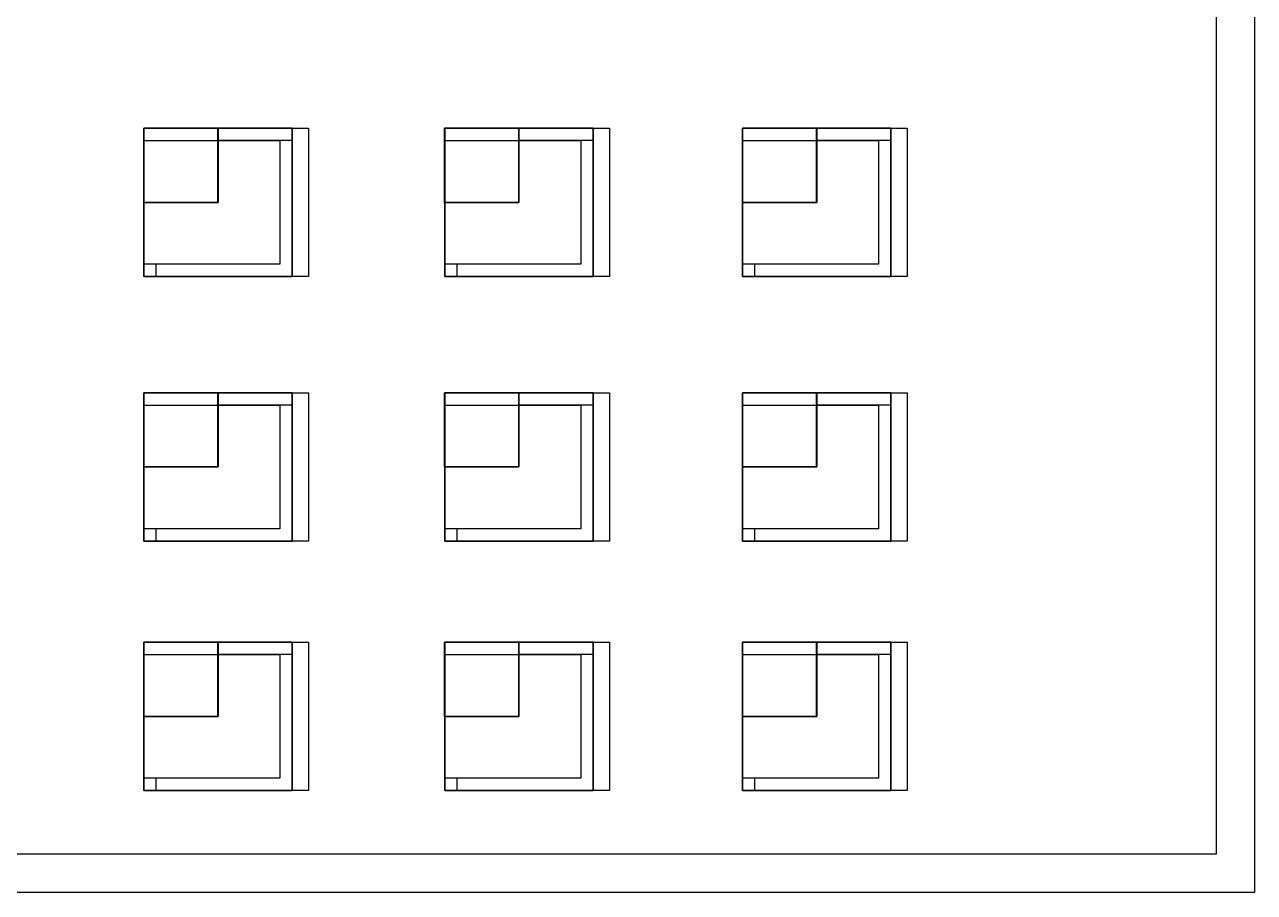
# Model space of a CAD drawing. Header units: inches. Extents: x 54 to 8297, y -4404 to 133.
# Drawn here: x 4136 to 7354, y -4404 to -2135 of the extents above; entities that cross this region are included whole.
import ezdxf

# ---------------------------------------------------------------- set-up
doc = ezdxf.new("R2010")
doc.units = ezdxf.units.IN
doc.header["$MEASUREMENT"] = 0

msp = doc.modelspace()

# ---------------------------------------------------------------- linework, layer by layer
for p, q in [((4642.2, -2406, 538.8), (4448.3, -2406, 538.8)), ((4448.3, -2406, 538.8), (4448.6, -2406, 506.5)), ((4448.3, -2406, 538.8), (4448.3, -2600, 538.8)), ((4448.3, -2406, 506.5), (4480.6, -2406, 506.5)), ((4836.5, -2406, 32.3), (4448.6, -2406, 32.3)), ((4448.6, -2406, 32.3), (4448.6, -2406, 377.2)), ((4448.6, -2406, 377.2), (4836.5, -2406, 377.2)), ((4448.6, -2794, 377.2), (4448.6, -2406, 377.2)), ((4448.6, -2406, 377.2), (4448.6, -2794, 377.2)), ((4448.6, -2794, 344.8), (4448.6, -2406, 344.8)), ((4448.6, -2406, 344.8), (4448.6, -2406, 377.2)), ((4448.6, -2406, 344.8), (4836.5, -2406, 344.8)), ((4448.6, -2406, 32.3), (4448.6, -2438.4, 32.3)), ((4448.6, -2406, 506.5), (4836.5, -2406, 506.5)), ((4448.6, -2406, 506.5), (4448.6, -2600, 506.5)), ((4480.6, -2406, 506.5), (4480.6, -2406, 377.2)), ((4642.2, -2406, 538.8), (4642.2, -2600, 538.8)), ((4642.2, -2406, 538.8), (4642.2, -2406, 506.5)), ((4642.2, -2406, 538.8), (4836.5, -2406, 538.8)), ((4642.5, -2600, 506.5), (4642.5, -2406, 506.5)), ((4836.5, -2406, 377.2), (4836.5, -2406, 678.9)), ((4836.5, -2406, 32.3), (4836.5, -2794, 32.3)), ((4836.5, -2406, 678.9), (4879.6, -2406, 678.9)), ((4836.5, -2406, 344.8), (4836.5, -2406, 377.2)), ((4836.5, -2406, 344.8), (4879.6, -2406, 344.8)), ((4836.5, -2406, 678.9), (4836.5, -2794, 678.9)), ((4836.5, -2406, 538.8), (4836.5, -2438.4, 538.8)), ((4836.5, -2438.4, 506.5), (4836.5, -2406, 506.5)), ((4879.6, -2406, 678.9), (4879.6, -2794, 678.9)), ((4879.6, -2406, 344.8), (4879.6, -2406, 678.9)), ((5429.3, -2406, 538.8), (5235.4, -2406, 538.8)), ((5235.4, -2406, 538.8), (5235.7, -2406, 506.5)), ((5235.4, -2406, 538.8), (5235.4, -2600, 538.8)), ((5235.4, -2406, 506.5), (5267.7, -2406, 506.5)), ((5623.6, -2406, 32.3), (5235.7, -2406, 32.3)), ((5235.7, -2406, 32.3), (5235.7, -2406, 377.2)), ((5235.7, -2406, 377.2), (5623.6, -2406, 377.2)), ((5235.7, -2794, 377.2), (5235.7, -2406, 377.2)), ((5235.7, -2406, 377.2), (5235.7, -2794, 377.2)), ((5235.7, -2794, 344.8), (5235.7, -2406, 344.8)), ((5235.7, -2406, 344.8), (5235.7, -2406, 377.2)), ((5235.7, -2406, 344.8), (5623.6, -2406, 344.8)), ((5235.7, -2406, 32.3), (5235.7, -2438.4, 32.3)), ((5235.7, -2406, 506.5), (5623.6, -2406, 506.5)), ((5235.7, -2406, 506.5), (5235.7, -2600, 506.5)), ((5267.7, -2406, 506.5), (5267.7, -2406, 377.2)), ((5429.3, -2406, 538.8), (5429.3, -2600, 538.8)), ((5429.3, -2406, 538.8), (5429.3, -2406, 506.5)), ((5429.3, -2406, 538.8), (5623.6, -2406, 538.8)), ((5429.6, -2600, 506.5), (5429.6, -2406, 506.5)), ((5623.6, -2406, 377.2), (5623.6, -2406, 678.9)), ((5623.6, -2406, 32.3), (5623.6, -2794, 32.3)), ((5623.6, -2406, 678.9), (5666.7, -2406, 678.9)), ((5623.6, -2406, 344.8), (5623.6, -2406, 377.2)), ((5623.6, -2406, 344.8), (5666.7, -2406, 344.8)), ((5623.6, -2406, 678.9), (5623.6, -2794, 678.9)), ((5623.6, -2406, 538.8), (5623.6, -2438.4, 538.8)), ((5623.6, -2438.4, 506.5), (5623.6, -2406, 506.5)), ((5666.7, -2406, 678.9), (5666.7, -2794, 678.9)), ((5666.7, -2406, 344.8), (5666.7, -2406, 678.9)), ((6208.4, -2406, 538.8), (6014.4, -2406, 538.8)), ((6014.4, -2406, 538.8), (6014.7, -2406, 506.5)), ((6014.4, -2406, 538.8), (6014.4, -2600, 538.8)), ((6014.4, -2406, 506.5), (6046.7, -2406, 506.5)), ((6402.6, -2406, 32.3), (6014.7, -2406, 32.3)), ((6014.7, -2406, 32.3), (6014.7, -2406, 377.2)), ((6014.7, -2406, 377.2), (6402.6, -2406, 377.2)), ((6014.7, -2794, 377.2), (6014.7, -2406, 377.2)), ((6014.7, -2406, 377.2), (6014.7, -2794, 377.2)), ((6014.7, -2794, 344.8), (6014.7, -2406, 344.8)), ((6014.7, -2406, 344.8), (6014.7, -2406, 377.2)), ((6014.7, -2406, 344.8), (6402.6, -2406, 344.8)), ((6014.7, -2406, 32.3), (6014.7, -2438.4, 32.3)), ((6014.7, -2406, 506.5), (6402.6, -2406, 506.5)), ((6014.7, -2406, 506.5), (6014.7, -2600, 506.5)), ((6046.7, -2406, 506.5), (6046.7, -2406, 377.2)), ((6208.4, -2406, 538.8), (6208.4, -2600, 538.8)), ((6208.4, -2406, 538.8), (6208.4, -2406, 506.5)), ((6208.4, -2406, 538.8), (6402.6, -2406, 538.8)), ((6208.7, -2600, 506.5), (6208.7, -2406, 506.5)), ((6402.6, -2406, 377.2), (6402.6, -2406, 678.9)), ((6402.6, -2406, 32.3), (6402.6, -2794, 32.3)), ((6402.6, -2406, 678.9), (6445.8, -2406, 678.9)), ((6402.6, -2406, 344.8), (6402.6, -2406, 377.2)), ((6402.6, -2406, 344.8), (6445.8, -2406, 344.8)), ((6402.6, -2406, 678.9), (6402.6, -2794, 678.9)), ((6402.6, -2406, 538.8), (6402.6, -2438.4, 538.8)), ((6402.6, -2438.4, 506.5), (6402.6, -2406, 506.5)), ((6445.8, -2406, 678.9), (6445.8, -2794, 678.9)), ((6445.8, -2406, 344.8), (6445.8, -2406, 678.9)), ((4448.6, -2438.4, 32.3), (4804.2, -2438.4, 32.3)), ((4448.6, -2438.4, 32.3), (4448.6, -2438.4, 344.8)), ((4836.5, -2438.4, 538.8), (4642.2, -2438.4, 538.8)), ((4642.2, -2438.4, 538.8), (4642.5, -2438.4, 506.5)), ((4804.2, -2438.4, 32.3), (4804.2, -2761.7, 32.3)), ((5235.7, -2438.4, 32.3), (5591.3, -2438.4, 32.3)), ((5235.7, -2438.4, 32.3), (5235.7, -2438.4, 344.8)), ((5623.6, -2438.4, 538.8), (5429.3, -2438.4, 538.8)), ((5429.3, -2438.4, 538.8), (5429.6, -2438.4, 506.5)), ((5591.3, -2438.4, 32.3), (5591.3, -2761.7, 32.3)), ((6014.7, -2438.4, 32.3), (6370.3, -2438.4, 32.3)), ((6014.7, -2438.4, 32.3), (6014.7, -2438.4, 344.8)), ((6402.6, -2438.4, 538.8), (6208.4, -2438.4, 538.8)), ((6208.4, -2438.4, 538.8), (6208.7, -2438.4, 506.5)), ((6370.3, -2438.4, 32.3), (6370.3, -2761.7, 32.3)), ((4642.2, -2600, 538.8), (4448.3, -2600, 538.8)), ((4448.3, -2600, 538.8), (4448.6, -2600, 506.5)), ((4448.6, -2600, 506.5), (4642.5, -2600, 506.5)), ((5429.3, -2600, 538.8), (5235.4, -2600, 538.8)), ((5235.4, -2600, 538.8), (5235.7, -2600, 506.5)), ((5235.7, -2600, 506.5), (5429.6, -2600, 506.5)), ((6208.4, -2600, 538.8), (6014.4, -2600, 538.8)), ((6014.4, -2600, 538.8), (6014.7, -2600, 506.5)), ((6014.7, -2600, 506.5), (6208.7, -2600, 506.5)), ((4804.2, -2761.7, 32.3), (4448.6, -2761.7, 32.3)), ((4448.6, -2761.7, 32.3), (4448.6, -2794, 32.3)), ((4448.6, -2761.7, 32.3), (4448.6, -2761.7, 344.8)), ((5591.3, -2761.7, 32.3), (5235.7, -2761.7, 32.3)), ((5235.7, -2761.7, 32.3), (5235.7, -2794, 32.3)), ((5235.7, -2761.7, 32.3), (5235.7, -2761.7, 344.8)), ((6370.3, -2761.7, 32.3), (6014.7, -2761.7, 32.3)), ((6014.7, -2761.7, 32.3), (6014.7, -2794, 32.3)), ((6014.7, -2761.7, 32.3), (6014.7, -2761.7, 344.8)), ((4836.5, -2794, 32.3), (4448.6, -2794, 32.3)), ((4448.6, -2794, 377.2), (4836.5, -2794, 377.2)), ((4448.6, -2794, 377.2), (4448.6, -2794, 344.8)), ((4836.5, -2794, 377.2), (4836.5, -2794, 678.9)), ((4879.6, -2794, 678.9), (4836.5, -2794, 678.9)), ((5623.6, -2794, 32.3), (5235.7, -2794, 32.3)), ((5235.7, -2794, 377.2), (5623.6, -2794, 377.2)), ((5235.7, -2794, 377.2), (5235.7, -2794, 344.8)), ((5623.6, -2794, 377.2), (5623.6, -2794, 678.9)), ((5666.7, -2794, 678.9), (5623.6, -2794, 678.9)), ((6402.6, -2794, 32.3), (6014.7, -2794, 32.3)), ((6014.7, -2794, 377.2), (6402.6, -2794, 377.2)), ((6014.7, -2794, 377.2), (6014.7, -2794, 344.8)), ((6402.6, -2794, 377.2), (6402.6, -2794, 678.9)), ((6445.8, -2794, 678.9), (6402.6, -2794, 678.9)), ((4642.2, -3097.6, 538.8), (4448.3, -3097.6, 538.8)), ((4448.3, -3097.6, 538.8), (4448.6, -3097.6, 506.5)), ((4448.3, -3097.6, 538.8), (4448.3, -3291.6, 538.8)), ((4448.3, -3097.6, 506.5), (4480.6, -3097.6, 506.5)), ((4836.5, -3097.6, 32.3), (4448.6, -3097.6, 32.3)), ((4448.6, -3097.6, 32.3), (4448.6, -3097.6, 377.2)), ((4448.6, -3097.6, 377.2), (4836.5, -3097.6, 377.2)), ((4448.6, -3485.6, 377.2), (4448.6, -3097.6, 377.2)), ((4448.6, -3097.6, 377.2), (4448.6, -3485.6, 377.2)), ((4448.6, -3485.6, 344.8), (4448.6, -3097.6, 344.8)), ((4448.6, -3097.6, 344.8), (4448.6, -3097.6, 377.2)), ((4448.6, -3097.6, 344.8), (4836.5, -3097.6, 344.8)), ((4448.6, -3097.6, 32.3), (4448.6, -3130, 32.3)), ((4448.6, -3097.6, 506.5), (4836.5, -3097.6, 506.5)), ((4448.6, -3097.6, 506.5), (4448.6, -3291.6, 506.5)), ((4480.6, -3097.6, 506.5), (4480.6, -3097.6, 377.2)), ((4642.2, -3097.6, 538.8), (4642.2, -3291.6, 538.8)), ((4642.2, -3097.6, 538.8), (4642.2, -3097.6, 506.5)), ((4642.2, -3097.6, 538.8), (4836.5, -3097.6, 538.8)), ((4642.5, -3291.6, 506.5), (4642.5, -3097.6, 506.5)), ((4836.5, -3097.6, 377.2), (4836.5, -3097.6, 678.9)), ((4836.5, -3097.6, 32.3), (4836.5, -3485.6, 32.3)), ((4836.5, -3097.6, 678.9), (4879.6, -3097.6, 678.9)), ((4836.5, -3097.6, 344.8), (4836.5, -3097.6, 377.2)), ((4836.5, -3097.6, 344.8), (4879.6, -3097.6, 344.8)), ((4836.5, -3097.6, 678.9), (4836.5, -3485.6, 678.9)), ((4836.5, -3097.6, 538.8), (4836.5, -3130, 538.8)), ((4836.5, -3130, 506.5), (4836.5, -3097.6, 506.5)), ((4879.6, -3097.6, 678.9), (4879.6, -3485.6, 678.9)), ((4879.6, -3097.6, 344.8), (4879.6, -3097.6, 678.9)), ((5429.3, -3097.6, 538.8), (5235.4, -3097.6, 538.8)), ((5235.4, -3097.6, 538.8), (5235.7, -3097.6, 506.5)), ((5235.4, -3097.6, 538.8), (5235.4, -3291.6, 538.8)), ((5235.4, -3097.6, 506.5), (5267.7, -3097.6, 506.5)), ((5623.6, -3097.6, 32.3), (5235.7, -3097.6, 32.3)), ((5235.7, -3097.6, 32.3), (5235.7, -3097.6, 377.2)), ((5235.7, -3097.6, 377.2), (5623.6, -3097.6, 377.2)), ((5235.7, -3485.6, 377.2), (5235.7, -3097.6, 377.2)), ((5235.7, -3097.6, 377.2), (5235.7, -3485.6, 377.2)), ((5235.7, -3485.6, 344.8), (5235.7, -3097.6, 344.8)), ((5235.7, -3097.6, 344.8), (5235.7, -3097.6, 377.2)), ((5235.7, -3097.6, 344.8), (5623.6, -3097.6, 344.8)), ((5235.7, -3097.6, 32.3), (5235.7, -3130, 32.3)), ((5235.7, -3097.6, 506.5), (5623.6, -3097.6, 506.5)), ((5235.7, -3097.6, 506.5), (5235.7, -3291.6, 506.5)), ((5267.7, -3097.6, 506.5), (5267.7, -3097.6, 377.2)), ((5429.3, -3097.6, 538.8), (5429.3, -3291.6, 538.8)), ((5429.3, -3097.6, 538.8), (5429.3, -3097.6, 506.5)), ((5429.3, -3097.6, 538.8), (5623.6, -3097.6, 538.8)), ((5429.6, -3291.6, 506.5), (5429.6, -3097.6, 506.5)), ((5623.6, -3097.6, 377.2), (5623.6, -3097.6, 678.9)), ((5623.6, -3097.6, 32.3), (5623.6, -3485.6, 32.3)), ((5623.6, -3097.6, 678.9), (5666.7, -3097.6, 678.9)), ((5623.6, -3097.6, 344.8), (5623.6, -3097.6, 377.2)), ((5623.6, -3097.6, 344.8), (5666.7, -3097.6, 344.8)), ((5623.6, -3097.6, 678.9), (5623.6, -3485.6, 678.9)), ((5623.6, -3097.6, 538.8), (5623.6, -3130, 538.8)), ((5623.6, -3130, 506.5), (5623.6, -3097.6, 506.5)), ((5666.7, -3097.6, 678.9), (5666.7, -3485.6, 678.9)), ((5666.7, -3097.6, 344.8), (5666.7, -3097.6, 678.9)), ((6208.4, -3097.6, 538.8), (6014.4, -3097.6, 538.8)), ((6014.4, -3097.6, 538.8), (6014.7, -3097.6, 506.5)), ((6014.4, -3097.6, 538.8), (6014.4, -3291.6, 538.8)), ((6014.4, -3097.6, 506.5), (6046.7, -3097.6, 506.5)), ((6402.6, -3097.6, 32.3), (6014.7, -3097.6, 32.3)), ((6014.7, -3097.6, 32.3), (6014.7, -3097.6, 377.2)), ((6014.7, -3097.6, 377.2), (6402.6, -3097.6, 377.2)), ((6014.7, -3485.6, 377.2), (6014.7, -3097.6, 377.2)), ((6014.7, -3097.6, 377.2), (6014.7, -3485.6, 377.2)), ((6014.7, -3485.6, 344.8), (6014.7, -3097.6, 344.8)), ((6014.7, -3097.6, 344.8), (6014.7, -3097.6, 377.2)), ((6014.7, -3097.6, 344.8), (6402.6, -3097.6, 344.8)), ((6014.7, -3097.6, 32.3), (6014.7, -3130, 32.3)), ((6014.7, -3097.6, 506.5), (6402.6, -3097.6, 506.5)), ((6014.7, -3097.6, 506.5), (6014.7, -3291.6, 506.5)), ((6046.7, -3097.6, 506.5), (6046.7, -3097.6, 377.2)), ((6208.4, -3097.6, 538.8), (6208.4, -3291.6, 538.8)), ((6208.4, -3097.6, 538.8), (6208.4, -3097.6, 506.5)), ((6208.4, -3097.6, 538.8), (6402.6, -3097.6, 538.8)), ((6208.7, -3291.6, 506.5), (6208.7, -3097.6, 506.5)), ((6402.6, -3097.6, 377.2), (6402.6, -3097.6, 678.9)), ((6402.6, -3097.6, 32.3), (6402.6, -3485.6, 32.3)), ((6402.6, -3097.6, 678.9), (6445.8, -3097.6, 678.9)), ((6402.6, -3097.6, 344.8), (6402.6, -3097.6, 377.2)), ((6402.6, -3097.6, 344.8), (6445.8, -3097.6, 344.8)), ((6402.6, -3097.6, 678.9), (6402.6, -3485.6, 678.9)), ((6402.6, -3097.6, 538.8), (6402.6, -3130, 538.8)), ((6402.6, -3130, 506.5), (6402.6, -3097.6, 506.5)), ((6445.8, -3097.6, 678.9), (6445.8, -3485.6, 678.9)), ((6445.8, -3097.6, 344.8), (6445.8, -3097.6, 678.9)), ((4448.6, -3130, 32.3), (4804.2, -3130, 32.3)), ((4448.6, -3130, 32.3), (4448.6, -3130, 344.8)), ((4836.5, -3130, 538.8), (4642.2, -3130, 538.8)), ((4642.2, -3130, 538.8), (4642.5, -3130, 506.5)), ((4804.2, -3130, 32.3), (4804.2, -3453.3, 32.3)), ((5235.7, -3130, 32.3), (5591.3, -3130, 32.3)), ((5235.7, -3130, 32.3), (5235.7, -3130, 344.8)), ((5623.6, -3130, 538.8), (5429.3, -3130, 538.8)), ((5429.3, -3130, 538.8), (5429.6, -3130, 506.5)), ((5591.3, -3130, 32.3), (5591.3, -3453.3, 32.3)), ((6014.7, -3130, 32.3), (6370.3, -3130, 32.3)), ((6014.7, -3130, 32.3), (6014.7, -3130, 344.8)), ((6402.6, -3130, 538.8), (6208.4, -3130, 538.8)), ((6208.4, -3130, 538.8), (6208.7, -3130, 506.5)), ((6370.3, -3130, 32.3), (6370.3, -3453.3, 32.3)), ((4642.2, -3291.6, 538.8), (4448.3, -3291.6, 538.8)), ((4448.3, -3291.6, 538.8), (4448.6, -3291.6, 506.5)), ((4448.6, -3291.6, 506.5), (4642.5, -3291.6, 506.5)), ((5429.3, -3291.6, 538.8), (5235.4, -3291.6, 538.8)), ((5235.4, -3291.6, 538.8), (5235.7, -3291.6, 506.5)), ((5235.7, -3291.6, 506.5), (5429.6, -3291.6, 506.5)), ((6208.4, -3291.6, 538.8), (6014.4, -3291.6, 538.8)), ((6014.4, -3291.6, 538.8), (6014.7, -3291.6, 506.5)), ((6014.7, -3291.6, 506.5), (6208.7, -3291.6, 506.5)), ((4804.2, -3453.3, 32.3), (4448.6, -3453.3, 32.3)), ((4448.6, -3453.3, 32.3), (4448.6, -3485.6, 32.3)), ((4448.6, -3453.3, 32.3), (4448.6, -3453.3, 344.8)), ((5591.3, -3453.3, 32.3), (5235.7, -3453.3, 32.3)), ((5235.7, -3453.3, 32.3), (5235.7, -3485.6, 32.3)), ((5235.7, -3453.3, 32.3), (5235.7, -3453.3, 344.8)), ((6370.3, -3453.3, 32.3), (6014.7, -3453.3, 32.3)), ((6014.7, -3453.3, 32.3), (6014.7, -3485.6, 32.3)), ((6014.7, -3453.3, 32.3), (6014.7, -3453.3, 344.8)), ((4836.5, -3485.6, 32.3), (4448.6, -3485.6, 32.3)), ((4448.6, -3485.6, 377.2), (4836.5, -3485.6, 377.2)), ((4448.6, -3485.6, 377.2), (4448.6, -3485.6, 344.8)), ((4836.5, -3485.6, 377.2), (4836.5, -3485.6, 678.9)), ((4879.6, -3485.6, 678.9), (4836.5, -3485.6, 678.9)), ((5623.6, -3485.6, 32.3), (5235.7, -3485.6, 32.3)), ((5235.7, -3485.6, 377.2), (5623.6, -3485.6, 377.2)), ((5235.7, -3485.6, 377.2), (5235.7, -3485.6, 344.8)), ((5623.6, -3485.6, 377.2), (5623.6, -3485.6, 678.9)), ((5666.7, -3485.6, 678.9), (5623.6, -3485.6, 678.9)), ((6402.6, -3485.6, 32.3), (6014.7, -3485.6, 32.3)), ((6014.7, -3485.6, 377.2), (6402.6, -3485.6, 377.2)), ((6014.7, -3485.6, 377.2), (6014.7, -3485.6, 344.8)), ((6402.6, -3485.6, 377.2), (6402.6, -3485.6, 678.9)), ((6445.8, -3485.6, 678.9), (6402.6, -3485.6, 678.9)), ((4642.2, -3749.9, 538.8), (4448.3, -3749.9, 538.8)), ((4448.3, -3749.9, 538.8), (4448.6, -3749.9, 506.5)), ((4448.3, -3749.9, 538.8), (4448.3, -3943.8, 538.8)), ((4448.3, -3749.9, 506.5), (4480.6, -3749.9, 506.5)), ((4836.5, -3749.9, 32.3), (4448.6, -3749.9, 32.3)), ((4448.6, -3749.9, 32.3), (4448.6, -3749.9, 377.2)), ((4448.6, -3749.9, 377.2), (4836.5, -3749.9, 377.2)), ((4448.6, -4137.8, 377.2), (4448.6, -3749.9, 377.2)), ((4448.6, -3749.9, 377.2), (4448.6, -4137.8, 377.2)), ((4448.6, -4137.8, 344.8), (4448.6, -3749.9, 344.8)), ((4448.6, -3749.9, 344.8), (4448.6, -3749.9, 377.2)), ((4448.6, -3749.9, 344.8), (4836.5, -3749.9, 344.8)), ((4448.6, -3749.9, 32.3), (4448.6, -3782.2, 32.3)), ((4448.6, -3749.9, 506.5), (4836.5, -3749.9, 506.5)), ((4448.6, -3749.9, 506.5), (4448.6, -3943.8, 506.5)), ((4480.6, -3749.9, 506.5), (4480.6, -3749.9, 377.2)), ((4642.2, -3749.9, 538.8), (4642.2, -3943.8, 538.8)), ((4642.2, -3749.9, 538.8), (4642.2, -3749.9, 506.5)), ((4642.2, -3749.9, 538.8), (4836.5, -3749.9, 538.8)), ((4642.5, -3943.8, 506.5), (4642.5, -3749.9, 506.5)), ((4836.5, -3749.9, 377.2), (4836.5, -3749.9, 678.9)), ((4836.5, -3749.9, 32.3), (4836.5, -4137.8, 32.3)), ((4836.5, -3749.9, 678.9), (4879.6, -3749.9, 678.9)), ((4836.5, -3749.9, 344.8), (4836.5, -3749.9, 377.2)), ((4836.5, -3749.9, 344.8), (4879.6, -3749.9, 344.8)), ((4836.5, -3749.9, 678.9), (4836.5, -4137.8, 678.9)), ((4836.5, -3749.9, 538.8), (4836.5, -3782.2, 538.8)), ((4836.5, -3782.2, 506.5), (4836.5, -3749.9, 506.5)), ((4879.6, -3749.9, 678.9), (4879.6, -4137.8, 678.9)), ((4879.6, -3749.9, 344.8), (4879.6, -3749.9, 678.9)), ((5429.3, -3749.9, 538.8), (5235.4, -3749.9, 538.8)), ((5235.4, -3749.9, 538.8), (5235.7, -3749.9, 506.5)), ((5235.4, -3749.9, 538.8), (5235.4, -3943.8, 538.8)), ((5235.4, -3749.9, 506.5), (5267.7, -3749.9, 506.5)), ((5623.6, -3749.9, 32.3), (5235.7, -3749.9, 32.3)), ((5235.7, -3749.9, 32.3), (5235.7, -3749.9, 377.2)), ((5235.7, -3749.9, 377.2), (5623.6, -3749.9, 377.2)), ((5235.7, -4137.8, 377.2), (5235.7, -3749.9, 377.2)), ((5235.7, -3749.9, 377.2), (5235.7, -4137.8, 377.2)), ((5235.7, -4137.8, 344.8), (5235.7, -3749.9, 344.8)), ((5235.7, -3749.9, 344.8), (5235.7, -3749.9, 377.2)), ((5235.7, -3749.9, 344.8), (5623.6, -3749.9, 344.8)), ((5235.7, -3749.9, 32.3), (5235.7, -3782.2, 32.3)), ((5235.7, -3749.9, 506.5), (5623.6, -3749.9, 506.5)), ((5235.7, -3749.9, 506.5), (5235.7, -3943.8, 506.5)), ((5267.7, -3749.9, 506.5), (5267.7, -3749.9, 377.2)), ((5429.3, -3749.9, 538.8), (5429.3, -3943.8, 538.8)), ((5429.3, -3749.9, 538.8), (5429.3, -3749.9, 506.5)), ((5429.3, -3749.9, 538.8), (5623.6, -3749.9, 538.8)), ((5429.6, -3943.8, 506.5), (5429.6, -3749.9, 506.5)), ((5623.6, -3749.9, 377.2), (5623.6, -3749.9, 678.9)), ((5623.6, -3749.9, 32.3), (5623.6, -4137.8, 32.3)), ((5623.6, -3749.9, 678.9), (5666.7, -3749.9, 678.9)), ((5623.6, -3749.9, 344.8), (5623.6, -3749.9, 377.2)), ((5623.6, -3749.9, 344.8), (5666.7, -3749.9, 344.8)), ((5623.6, -3749.9, 678.9), (5623.6, -4137.8, 678.9)), ((5623.6, -3749.9, 538.8), (5623.6, -3782.2, 538.8)), ((5623.6, -3782.2, 506.5), (5623.6, -3749.9, 506.5)), ((5666.7, -3749.9, 678.9), (5666.7, -4137.8, 678.9)), ((5666.7, -3749.9, 344.8), (5666.7, -3749.9, 678.9)), ((6208.4, -3749.9, 538.8), (6014.4, -3749.9, 538.8)), ((6014.4, -3749.9, 538.8), (6014.7, -3749.9, 506.5)), ((6014.4, -3749.9, 538.8), (6014.4, -3943.8, 538.8)), ((6014.4, -3749.9, 506.5), (6046.7, -3749.9, 506.5)), ((6402.6, -3749.9, 32.3), (6014.7, -3749.9, 32.3)), ((6014.7, -3749.9, 32.3), (6014.7, -3749.9, 377.2)), ((6014.7, -3749.9, 377.2), (6402.6, -3749.9, 377.2)), ((6014.7, -4137.8, 377.2), (6014.7, -3749.9, 377.2)), ((6014.7, -3749.9, 377.2), (6014.7, -4137.8, 377.2)), ((6014.7, -4137.8, 344.8), (6014.7, -3749.9, 344.8)), ((6014.7, -3749.9, 344.8), (6014.7, -3749.9, 377.2)), ((6014.7, -3749.9, 344.8), (6402.6, -3749.9, 344.8)), ((6014.7, -3749.9, 32.3), (6014.7, -3782.2, 32.3)), ((6014.7, -3749.9, 506.5), (6402.6, -3749.9, 506.5)), ((6014.7, -3749.9, 506.5), (6014.7, -3943.8, 506.5)), ((6046.7, -3749.9, 506.5), (6046.7, -3749.9, 377.2)), ((6208.4, -3749.9, 538.8), (6208.4, -3943.8, 538.8)), ((6208.4, -3749.9, 538.8), (6208.4, -3749.9, 506.5)), ((6208.4, -3749.9, 538.8), (6402.6, -3749.9, 538.8)), ((6208.7, -3943.8, 506.5), (6208.7, -3749.9, 506.5)), ((6402.6, -3749.9, 377.2), (6402.6, -3749.9, 678.9)), ((6402.6, -3749.9, 32.3), (6402.6, -4137.8, 32.3)), ((6402.6, -3749.9, 678.9), (6445.8, -3749.9, 678.9)), ((6402.6, -3749.9, 344.8), (6402.6, -3749.9, 377.2)), ((6402.6, -3749.9, 344.8), (6445.8, -3749.9, 344.8)), ((6402.6, -3749.9, 678.9), (6402.6, -4137.8, 678.9)), ((6402.6, -3749.9, 538.8), (6402.6, -3782.2, 538.8)), ((6402.6, -3782.2, 506.5), (6402.6, -3749.9, 506.5)), ((6445.8, -3749.9, 678.9), (6445.8, -4137.8, 678.9)), ((6445.8, -3749.9, 344.8), (6445.8, -3749.9, 678.9)), ((4448.6, -3782.2, 32.3), (4804.2, -3782.2, 32.3)), ((4448.6, -3782.2, 32.3), (4448.6, -3782.2, 344.8)), ((4836.5, -3782.2, 538.8), (4642.2, -3782.2, 538.8)), ((4642.2, -3782.2, 538.8), (4642.5, -3782.2, 506.5)), ((4804.2, -3782.2, 32.3), (4804.2, -4105.5, 32.3)), ((5235.7, -3782.2, 32.3), (5591.3, -3782.2, 32.3)), ((5235.7, -3782.2, 32.3), (5235.7, -3782.2, 344.8)), ((5623.6, -3782.2, 538.8), (5429.3, -3782.2, 538.8)), ((5429.3, -3782.2, 538.8), (5429.6, -3782.2, 506.5)), ((5591.3, -3782.2, 32.3), (5591.3, -4105.5, 32.3)), ((6014.7, -3782.2, 32.3), (6370.3, -3782.2, 32.3)), ((6014.7, -3782.2, 32.3), (6014.7, -3782.2, 344.8)), ((6402.6, -3782.2, 538.8), (6208.4, -3782.2, 538.8)), ((6208.4, -3782.2, 538.8), (6208.7, -3782.2, 506.5)), ((6370.3, -3782.2, 32.3), (6370.3, -4105.5, 32.3)), ((4642.2, -3943.8, 538.8), (4448.3, -3943.8, 538.8)), ((4448.3, -3943.8, 538.8), (4448.6, -3943.8, 506.5)), ((4448.6, -3943.8, 506.5), (4642.5, -3943.8, 506.5)), ((5429.3, -3943.8, 538.8), (5235.4, -3943.8, 538.8)), ((5235.4, -3943.8, 538.8), (5235.7, -3943.8, 506.5)), ((5235.7, -3943.8, 506.5), (5429.6, -3943.8, 506.5)), ((6208.4, -3943.8, 538.8), (6014.4, -3943.8, 538.8)), ((6014.4, -3943.8, 538.8), (6014.7, -3943.8, 506.5)), ((6014.7, -3943.8, 506.5), (6208.7, -3943.8, 506.5)), ((4804.2, -4105.5, 32.3), (4448.6, -4105.5, 32.3)), ((4448.6, -4105.5, 32.3), (4448.6, -4137.8, 32.3)), ((4448.6, -4105.5, 32.3), (4448.6, -4105.5, 344.8)), ((5591.3, -4105.5, 32.3), (5235.7, -4105.5, 32.3)), ((5235.7, -4105.5, 32.3), (5235.7, -4137.8, 32.3)), ((5235.7, -4105.5, 32.3), (5235.7, -4105.5, 344.8)), ((6370.3, -4105.5, 32.3), (6014.7, -4105.5, 32.3)), ((6014.7, -4105.5, 32.3), (6014.7, -4137.8, 32.3)), ((6014.7, -4105.5, 32.3), (6014.7, -4105.5, 344.8)), ((4836.5, -4137.8, 32.3), (4448.6, -4137.8, 32.3)), ((4448.6, -4137.8, 377.2), (4836.5, -4137.8, 377.2)), ((4448.6, -4137.8, 377.2), (4448.6, -4137.8, 344.8)), ((4836.5, -4137.8, 377.2), (4836.5, -4137.8, 678.9)), ((4879.6, -4137.8, 678.9), (4836.5, -4137.8, 678.9)), ((5623.6, -4137.8, 32.3), (5235.7, -4137.8, 32.3)), ((5235.7, -4137.8, 377.2), (5623.6, -4137.8, 377.2)), ((5235.7, -4137.8, 377.2), (5235.7, -4137.8, 344.8)), ((5623.6, -4137.8, 377.2), (5623.6, -4137.8, 678.9)), ((5666.7, -4137.8, 678.9), (5623.6, -4137.8, 678.9)), ((6402.6, -4137.8, 32.3), (6014.7, -4137.8, 32.3)), ((6014.7, -4137.8, 377.2), (6402.6, -4137.8, 377.2)), ((6014.7, -4137.8, 377.2), (6014.7, -4137.8, 344.8)), ((6402.6, -4137.8, 377.2), (6402.6, -4137.8, 678.9)), ((6445.8, -4137.8, 678.9), (6402.6, -4137.8, 678.9))]:
    msp.add_line(p, q)
at = {"extrusion": (0, -1, 0)}
for p, q in [((4448.6, -2406, 64.7), (4448.6, -2406, 344.8)), ((4448.6, -2406, 344.8), (4480.9, -2406, 344.8)), ((4480.9, -2406, 64.7), (4448.6, -2406, 64.7)), ((4480.9, -2406, 344.8), (4480.9, -2406, 64.7)), ((5235.7, -2406, 64.7), (5235.7, -2406, 344.8)), ((5235.7, -2406, 344.8), (5268, -2406, 344.8)), ((5268, -2406, 64.7), (5235.7, -2406, 64.7)), ((5268, -2406, 344.8), (5268, -2406, 64.7)), ((6014.7, -2406, 64.7), (6014.7, -2406, 344.8)), ((6014.7, -2406, 344.8), (6047, -2406, 344.8)), ((6047, -2406, 64.7), (6014.7, -2406, 64.7)), ((6047, -2406, 344.8), (6047, -2406, 64.7)), ((4480.9, -2794, 64.7), (4480.9, -2761.7, 64.7)), ((4480.9, -2761.7, 64.7), (4480.9, -2761.7, 344.8)), ((5268, -2794, 64.7), (5268, -2761.7, 64.7)), ((5268, -2761.7, 64.7), (5268, -2761.7, 344.8)), ((6047, -2794, 64.7), (6047, -2761.7, 64.7)), ((6047, -2761.7, 64.7), (6047, -2761.7, 344.8)), ((4448.6, -2794, 344.8), (4480.9, -2794, 344.8)), ((4480.9, -2794, 64.7), (4448.6, -2794, 64.7)), ((4480.9, -2794, 344.8), (4480.9, -2794, 64.7)), ((5235.7, -2794, 344.8), (5268, -2794, 344.8)), ((5268, -2794, 64.7), (5235.7, -2794, 64.7)), ((5268, -2794, 344.8), (5268, -2794, 64.7)), ((6014.7, -2794, 344.8), (6047, -2794, 344.8)), ((6047, -2794, 64.7), (6014.7, -2794, 64.7)), ((6047, -2794, 344.8), (6047, -2794, 64.7)), ((4448.6, -3097.6, 64.7), (4448.6, -3097.6, 344.8)), ((4448.6, -3097.6, 344.8), (4480.9, -3097.6, 344.8)), ((4480.9, -3097.6, 64.7), (4448.6, -3097.6, 64.7)), ((4480.9, -3097.6, 344.8), (4480.9, -3097.6, 64.7)), ((5235.7, -3097.6, 64.7), (5235.7, -3097.6, 344.8)), ((5235.7, -3097.6, 344.8), (5268, -3097.6, 344.8)), ((5268, -3097.6, 64.7), (5235.7, -3097.6, 64.7)), ((5268, -3097.6, 344.8), (5268, -3097.6, 64.7)), ((6014.7, -3097.6, 64.7), (6014.7, -3097.6, 344.8)), ((6014.7, -3097.6, 344.8), (6047, -3097.6, 344.8)), ((6047, -3097.6, 64.7), (6014.7, -3097.6, 64.7)), ((6047, -3097.6, 344.8), (6047, -3097.6, 64.7)), ((4480.9, -3485.6, 64.7), (4480.9, -3453.3, 64.7)), ((4480.9, -3453.3, 64.7), (4480.9, -3453.3, 344.8)), ((5268, -3485.6, 64.7), (5268, -3453.3, 64.7)), ((5268, -3453.3, 64.7), (5268, -3453.3, 344.8)), ((6047, -3485.6, 64.7), (6047, -3453.3, 64.7)), ((6047, -3453.3, 64.7), (6047, -3453.3, 344.8)), ((4448.6, -3485.6, 344.8), (4480.9, -3485.6, 344.8)), ((4480.9, -3485.6, 64.7), (4448.6, -3485.6, 64.7)), ((4480.9, -3485.6, 344.8), (4480.9, -3485.6, 64.7)), ((5235.7, -3485.6, 344.8), (5268, -3485.6, 344.8)), ((5268, -3485.6, 64.7), (5235.7, -3485.6, 64.7)), ((5268, -3485.6, 344.8), (5268, -3485.6, 64.7)), ((6014.7, -3485.6, 344.8), (6047, -3485.6, 344.8)), ((6047, -3485.6, 64.7), (6014.7, -3485.6, 64.7)), ((6047, -3485.6, 344.8), (6047, -3485.6, 64.7)), ((4448.6, -3749.9, 64.7), (4448.6, -3749.9, 344.8)), ((4448.6, -3749.9, 344.8), (4480.9, -3749.9, 344.8)), ((4480.9, -3749.9, 64.7), (4448.6, -3749.9, 64.7)), ((4480.9, -3749.9, 344.8), (4480.9, -3749.9, 64.7)), ((5235.7, -3749.9, 64.7), (5235.7, -3749.9, 344.8)), ((5235.7, -3749.9, 344.8), (5268, -3749.9, 344.8)), ((5268, -3749.9, 64.7), (5235.7, -3749.9, 64.7)), ((5268, -3749.9, 344.8), (5268, -3749.9, 64.7)), ((6014.7, -3749.9, 64.7), (6014.7, -3749.9, 344.8)), ((6014.7, -3749.9, 344.8), (6047, -3749.9, 344.8)), ((6047, -3749.9, 64.7), (6014.7, -3749.9, 64.7)), ((6047, -3749.9, 344.8), (6047, -3749.9, 64.7)), ((4480.9, -4137.8, 64.7), (4480.9, -4105.5, 64.7)), ((4480.9, -4105.5, 64.7), (4480.9, -4105.5, 344.8)), ((5268, -4137.8, 64.7), (5268, -4105.5, 64.7)), ((5268, -4105.5, 64.7), (5268, -4105.5, 344.8)), ((6047, -4137.8, 64.7), (6047, -4105.5, 64.7)), ((6047, -4105.5, 64.7), (6047, -4105.5, 344.8)), ((4448.6, -4137.8, 344.8), (4480.9, -4137.8, 344.8)), ((4480.9, -4137.8, 64.7), (4448.6, -4137.8, 64.7)), ((4480.9, -4137.8, 344.8), (4480.9, -4137.8, 64.7)), ((5235.7, -4137.8, 344.8), (5268, -4137.8, 344.8)), ((5268, -4137.8, 64.7), (5235.7, -4137.8, 64.7)), ((5268, -4137.8, 344.8), (5268, -4137.8, 64.7)), ((6014.7, -4137.8, 344.8), (6047, -4137.8, 344.8)), ((6047, -4137.8, 64.7), (6014.7, -4137.8, 64.7)), ((6047, -4137.8, 344.8), (6047, -4137.8, 64.7))]:
    msp.add_line(p, q, dxfattribs=at)
at = {"extrusion": (-1, 0, 0)}
for p, q in [((4836.5, -2438.4, 506.5), (4642.5, -2438.4, 506.5)), ((4836.5, -2438.4, 538.8), (4836.5, -2438.4, 506.5)), ((5623.6, -2438.4, 506.5), (5429.6, -2438.4, 506.5)), ((5623.6, -2438.4, 538.8), (5623.6, -2438.4, 506.5)), ((6402.6, -2438.4, 506.5), (6208.7, -2438.4, 506.5)), ((6402.6, -2438.4, 538.8), (6402.6, -2438.4, 506.5)), ((4836.5, -3130, 506.5), (4642.5, -3130, 506.5)), ((4836.5, -3130, 538.8), (4836.5, -3130, 506.5)), ((5623.6, -3130, 506.5), (5429.6, -3130, 506.5)), ((5623.6, -3130, 538.8), (5623.6, -3130, 506.5)), ((6402.6, -3130, 506.5), (6208.7, -3130, 506.5)), ((6402.6, -3130, 538.8), (6402.6, -3130, 506.5)), ((4836.5, -3782.2, 506.5), (4642.5, -3782.2, 506.5)), ((4836.5, -3782.2, 538.8), (4836.5, -3782.2, 506.5)), ((5623.6, -3782.2, 506.5), (5429.6, -3782.2, 506.5)), ((5623.6, -3782.2, 538.8), (5623.6, -3782.2, 506.5)), ((6402.6, -3782.2, 506.5), (6208.7, -3782.2, 506.5)), ((6402.6, -3782.2, 538.8), (6402.6, -3782.2, 506.5))]:
    msp.add_line(p, q, dxfattribs=at)
for points in [[(53.8, 133.5), (7353.8, 133.5), (7353.8, -4403.9), (53.8, -4403.9)], [(153.8, 33.5), (7253.8, 33.5), (7253.8, -4303.9), (153.8, -4303.9)]]:
    msp.add_lwpolyline(points, close=True)
for points, elevation in [([(4448.3, -2600), (4642.2, -2600), (4642.2, -2406), (4448.3, -2406)], 538.8), ([(4448.6, -2406), (4836.5, -2406), (4836.5, -2794), (4448.6, -2794)], 377.2), ([(4642.5, -2406), (4642.5, -2600), (4448.6, -2600), (4448.6, -2406)], 506.5), ([(4879.6, -2406), (4879.6, -2794), (4836.5, -2794), (4836.5, -2406)], 678.9), ([(5235.4, -2600), (5429.3, -2600), (5429.3, -2406), (5235.4, -2406)], 538.8), ([(5235.7, -2406), (5623.6, -2406), (5623.6, -2794), (5235.7, -2794)], 377.2), ([(5429.6, -2406), (5429.6, -2600), (5235.7, -2600), (5235.7, -2406)], 506.5), ([(5666.7, -2406), (5666.7, -2794), (5623.6, -2794), (5623.6, -2406)], 678.9), ([(6014.4, -2600), (6208.4, -2600), (6208.4, -2406), (6014.4, -2406)], 538.8), ([(6014.7, -2406), (6402.6, -2406), (6402.6, -2794), (6014.7, -2794)], 377.2), ([(6208.7, -2406), (6208.7, -2600), (6014.7, -2600), (6014.7, -2406)], 506.5), ([(6445.8, -2406), (6445.8, -2794), (6402.6, -2794), (6402.6, -2406)], 678.9), ([(4448.3, -3291.6), (4642.2, -3291.6), (4642.2, -3097.6), (4448.3, -3097.6)], 538.8), ([(4448.6, -3097.6), (4836.5, -3097.6), (4836.5, -3485.6), (4448.6, -3485.6)], 377.2), ([(4642.5, -3097.6), (4642.5, -3291.6), (4448.6, -3291.6), (4448.6, -3097.6)], 506.5), ([(4879.6, -3097.6), (4879.6, -3485.6), (4836.5, -3485.6), (4836.5, -3097.6)], 678.9), ([(5235.4, -3291.6), (5429.3, -3291.6), (5429.3, -3097.6), (5235.4, -3097.6)], 538.8), ([(5235.7, -3097.6), (5623.6, -3097.6), (5623.6, -3485.6), (5235.7, -3485.6)], 377.2), ([(5429.6, -3097.6), (5429.6, -3291.6), (5235.7, -3291.6), (5235.7, -3097.6)], 506.5), ([(5666.7, -3097.6), (5666.7, -3485.6), (5623.6, -3485.6), (5623.6, -3097.6)], 678.9), ([(6014.4, -3291.6), (6208.4, -3291.6), (6208.4, -3097.6), (6014.4, -3097.6)], 538.8), ([(6014.7, -3097.6), (6402.6, -3097.6), (6402.6, -3485.6), (6014.7, -3485.6)], 377.2), ([(6208.7, -3097.6), (6208.7, -3291.6), (6014.7, -3291.6), (6014.7, -3097.6)], 506.5), ([(6445.8, -3097.6), (6445.8, -3485.6), (6402.6, -3485.6), (6402.6, -3097.6)], 678.9), ([(4448.3, -3943.8), (4642.2, -3943.8), (4642.2, -3749.9), (4448.3, -3749.9)], 538.8), ([(4448.6, -3749.9), (4836.5, -3749.9), (4836.5, -4137.8), (4448.6, -4137.8)], 377.2), ([(4642.5, -3749.9), (4642.5, -3943.8), (4448.6, -3943.8), (4448.6, -3749.9)], 506.5), ([(4879.6, -3749.9), (4879.6, -4137.8), (4836.5, -4137.8), (4836.5, -3749.9)], 678.9), ([(5235.4, -3943.8), (5429.3, -3943.8), (5429.3, -3749.9), (5235.4, -3749.9)], 538.8), ([(5235.7, -3749.9), (5623.6, -3749.9), (5623.6, -4137.8), (5235.7, -4137.8)], 377.2), ([(5429.6, -3749.9), (5429.6, -3943.8), (5235.7, -3943.8), (5235.7, -3749.9)], 506.5), ([(5666.7, -3749.9), (5666.7, -4137.8), (5623.6, -4137.8), (5623.6, -3749.9)], 678.9), ([(6014.4, -3943.8), (6208.4, -3943.8), (6208.4, -3749.9), (6014.4, -3749.9)], 538.8), ([(6014.7, -3749.9), (6402.6, -3749.9), (6402.6, -4137.8), (6014.7, -4137.8)], 377.2), ([(6208.7, -3749.9), (6208.7, -3943.8), (6014.7, -3943.8), (6014.7, -3749.9)], 506.5), ([(6445.8, -3749.9), (6445.8, -4137.8), (6402.6, -4137.8), (6402.6, -3749.9)], 678.9)]:
    msp.add_lwpolyline(points, close=True, dxfattribs=dict(elevation=elevation))
for points, elevation in [([(2406, 538.8), (2600, 538.8), (2600, 506.5), (2406, 506.5)], -4448.3), ([(2406, 538.8), (2600, 538.8), (2600, 506.5), (2406, 506.5)], -5235.4), ([(2406, 538.8), (2600, 538.8), (2600, 506.5), (2406, 506.5)], -6014.4), ([(3097.6, 538.8), (3291.6, 538.8), (3291.6, 506.5), (3097.6, 506.5)], -4448.3), ([(3097.6, 538.8), (3291.6, 538.8), (3291.6, 506.5), (3097.6, 506.5)], -5235.4), ([(3097.6, 538.8), (3291.6, 538.8), (3291.6, 506.5), (3097.6, 506.5)], -6014.4), ([(3749.9, 538.8), (3943.8, 538.8), (3943.8, 506.5), (3749.9, 506.5)], -4448.3), ([(3749.9, 538.8), (3943.8, 538.8), (3943.8, 506.5), (3749.9, 506.5)], -5235.4), ([(3749.9, 538.8), (3943.8, 538.8), (3943.8, 506.5), (3749.9, 506.5)], -6014.4)]:
    msp.add_lwpolyline(points, close=True, dxfattribs=dict(at, elevation=elevation))
at = {"extrusion": (0, -1, 0)}
for points, elevation in [([(4448.3, 506.5), (4480.6, 506.5), (4480.6, 377.2), (4448.3, 377.2)], 2406), ([(4448.6, 64.7), (4480.9, 64.7), (4480.9, 344.8), (4448.6, 344.8)], 2406), ([(4448.6, 344.8), (4480.9, 344.8), (4480.9, 64.7), (4448.6, 64.7)], 2406), ([(4448.6, 344.8), (4480.9, 344.8), (4480.9, 64.7), (4448.6, 64.7)], 2406), ([(4480.9, 64.7), (4448.6, 64.7), (4448.6, 344.8), (4480.9, 344.8)], 2406), ([(4480.9, 64.7), (4448.6, 64.7), (4448.6, 301.7), (4480.9, 301.7)], 2406), ([(5235.4, 506.5), (5267.7, 506.5), (5267.7, 377.2), (5235.4, 377.2)], 2406), ([(5235.7, 64.7), (5268, 64.7), (5268, 344.8), (5235.7, 344.8)], 2406), ([(5235.7, 344.8), (5268, 344.8), (5268, 64.7), (5235.7, 64.7)], 2406), ([(5235.7, 344.8), (5268, 344.8), (5268, 64.7), (5235.7, 64.7)], 2406), ([(5268, 64.7), (5235.7, 64.7), (5235.7, 344.8), (5268, 344.8)], 2406), ([(5268, 64.7), (5235.7, 64.7), (5235.7, 301.7), (5268, 301.7)], 2406), ([(6014.4, 506.5), (6046.7, 506.5), (6046.7, 377.2), (6014.4, 377.2)], 2406), ([(6014.7, 64.7), (6047, 64.7), (6047, 344.8), (6014.7, 344.8)], 2406), ([(6014.7, 344.8), (6047, 344.8), (6047, 64.7), (6014.7, 64.7)], 2406), ([(6014.7, 344.8), (6047, 344.8), (6047, 64.7), (6014.7, 64.7)], 2406), ([(6047, 64.7), (6014.7, 64.7), (6014.7, 344.8), (6047, 344.8)], 2406), ([(6047, 64.7), (6014.7, 64.7), (6014.7, 301.7), (6047, 301.7)], 2406), ([(4448.3, 506.5), (4480.6, 506.5), (4480.6, 377.2), (4448.3, 377.2)], 3097.6), ([(4448.6, 64.7), (4480.9, 64.7), (4480.9, 344.8), (4448.6, 344.8)], 3097.6), ([(4448.6, 344.8), (4480.9, 344.8), (4480.9, 64.7), (4448.6, 64.7)], 3097.6), ([(4448.6, 344.8), (4480.9, 344.8), (4480.9, 64.7), (4448.6, 64.7)], 3097.6), ([(4480.9, 64.7), (4448.6, 64.7), (4448.6, 344.8), (4480.9, 344.8)], 3097.6), ([(4480.9, 64.7), (4448.6, 64.7), (4448.6, 301.7), (4480.9, 301.7)], 3097.6), ([(5235.4, 506.5), (5267.7, 506.5), (5267.7, 377.2), (5235.4, 377.2)], 3097.6), ([(5235.7, 64.7), (5268, 64.7), (5268, 344.8), (5235.7, 344.8)], 3097.6), ([(5235.7, 344.8), (5268, 344.8), (5268, 64.7), (5235.7, 64.7)], 3097.6), ([(5235.7, 344.8), (5268, 344.8), (5268, 64.7), (5235.7, 64.7)], 3097.6), ([(5268, 64.7), (5235.7, 64.7), (5235.7, 344.8), (5268, 344.8)], 3097.6), ([(5268, 64.7), (5235.7, 64.7), (5235.7, 301.7), (5268, 301.7)], 3097.6), ([(6014.4, 506.5), (6046.7, 506.5), (6046.7, 377.2), (6014.4, 377.2)], 3097.6), ([(6014.7, 64.7), (6047, 64.7), (6047, 344.8), (6014.7, 344.8)], 3097.6), ([(6014.7, 344.8), (6047, 344.8), (6047, 64.7), (6014.7, 64.7)], 3097.6), ([(6014.7, 344.8), (6047, 344.8), (6047, 64.7), (6014.7, 64.7)], 3097.6), ([(6047, 64.7), (6014.7, 64.7), (6014.7, 344.8), (6047, 344.8)], 3097.6), ([(6047, 64.7), (6014.7, 64.7), (6014.7, 301.7), (6047, 301.7)], 3097.6), ([(4448.3, 506.5), (4480.6, 506.5), (4480.6, 377.2), (4448.3, 377.2)], 3749.9), ([(4448.6, 64.7), (4480.9, 64.7), (4480.9, 344.8), (4448.6, 344.8)], 3749.9), ([(4448.6, 344.8), (4480.9, 344.8), (4480.9, 64.7), (4448.6, 64.7)], 3749.9), ([(4448.6, 344.8), (4480.9, 344.8), (4480.9, 64.7), (4448.6, 64.7)], 3749.9), ([(4480.9, 64.7), (4448.6, 64.7), (4448.6, 344.8), (4480.9, 344.8)], 3749.9), ([(4480.9, 64.7), (4448.6, 64.7), (4448.6, 301.7), (4480.9, 301.7)], 3749.9), ([(5235.4, 506.5), (5267.7, 506.5), (5267.7, 377.2), (5235.4, 377.2)], 3749.9), ([(5235.7, 64.7), (5268, 64.7), (5268, 344.8), (5235.7, 344.8)], 3749.9), ([(5235.7, 344.8), (5268, 344.8), (5268, 64.7), (5235.7, 64.7)], 3749.9), ([(5235.7, 344.8), (5268, 344.8), (5268, 64.7), (5235.7, 64.7)], 3749.9), ([(5268, 64.7), (5235.7, 64.7), (5235.7, 344.8), (5268, 344.8)], 3749.9), ([(5268, 64.7), (5235.7, 64.7), (5235.7, 301.7), (5268, 301.7)], 3749.9), ([(6014.4, 506.5), (6046.7, 506.5), (6046.7, 377.2), (6014.4, 377.2)], 3749.9), ([(6014.7, 64.7), (6047, 64.7), (6047, 344.8), (6014.7, 344.8)], 3749.9), ([(6014.7, 344.8), (6047, 344.8), (6047, 64.7), (6014.7, 64.7)], 3749.9), ([(6014.7, 344.8), (6047, 344.8), (6047, 64.7), (6014.7, 64.7)], 3749.9), ([(6047, 64.7), (6014.7, 64.7), (6014.7, 344.8), (6047, 344.8)], 3749.9), ([(6047, 64.7), (6014.7, 64.7), (6014.7, 301.7), (6047, 301.7)], 3749.9)]:
    msp.add_lwpolyline(points, close=True, dxfattribs=dict(at, elevation=elevation))
at = {"extrusion": (0, 1, 0)}
for points, elevation in [([(-4480.6, 377.2), (-4448.3, 377.2), (-4448.3, 506.5), (-4480.6, 506.5)], -2406), ([(-5267.7, 377.2), (-5235.4, 377.2), (-5235.4, 506.5), (-5267.7, 506.5)], -2406), ([(-6046.7, 377.2), (-6014.4, 377.2), (-6014.4, 506.5), (-6046.7, 506.5)], -2406), ([(-4480.6, 377.2), (-4448.3, 377.2), (-4448.3, 506.5), (-4480.6, 506.5)], -3097.6), ([(-5267.7, 377.2), (-5235.4, 377.2), (-5235.4, 506.5), (-5267.7, 506.5)], -3097.6), ([(-6046.7, 377.2), (-6014.4, 377.2), (-6014.4, 506.5), (-6046.7, 506.5)], -3097.6), ([(-4480.6, 377.2), (-4448.3, 377.2), (-4448.3, 506.5), (-4480.6, 506.5)], -3749.9), ([(-5267.7, 377.2), (-5235.4, 377.2), (-5235.4, 506.5), (-5267.7, 506.5)], -3749.9), ([(-6046.7, 377.2), (-6014.4, 377.2), (-6014.4, 506.5), (-6046.7, 506.5)], -3749.9)]:
    msp.add_lwpolyline(points, close=True, dxfattribs=dict(at, elevation=elevation))

doc.saveas('drawing.dxf')
